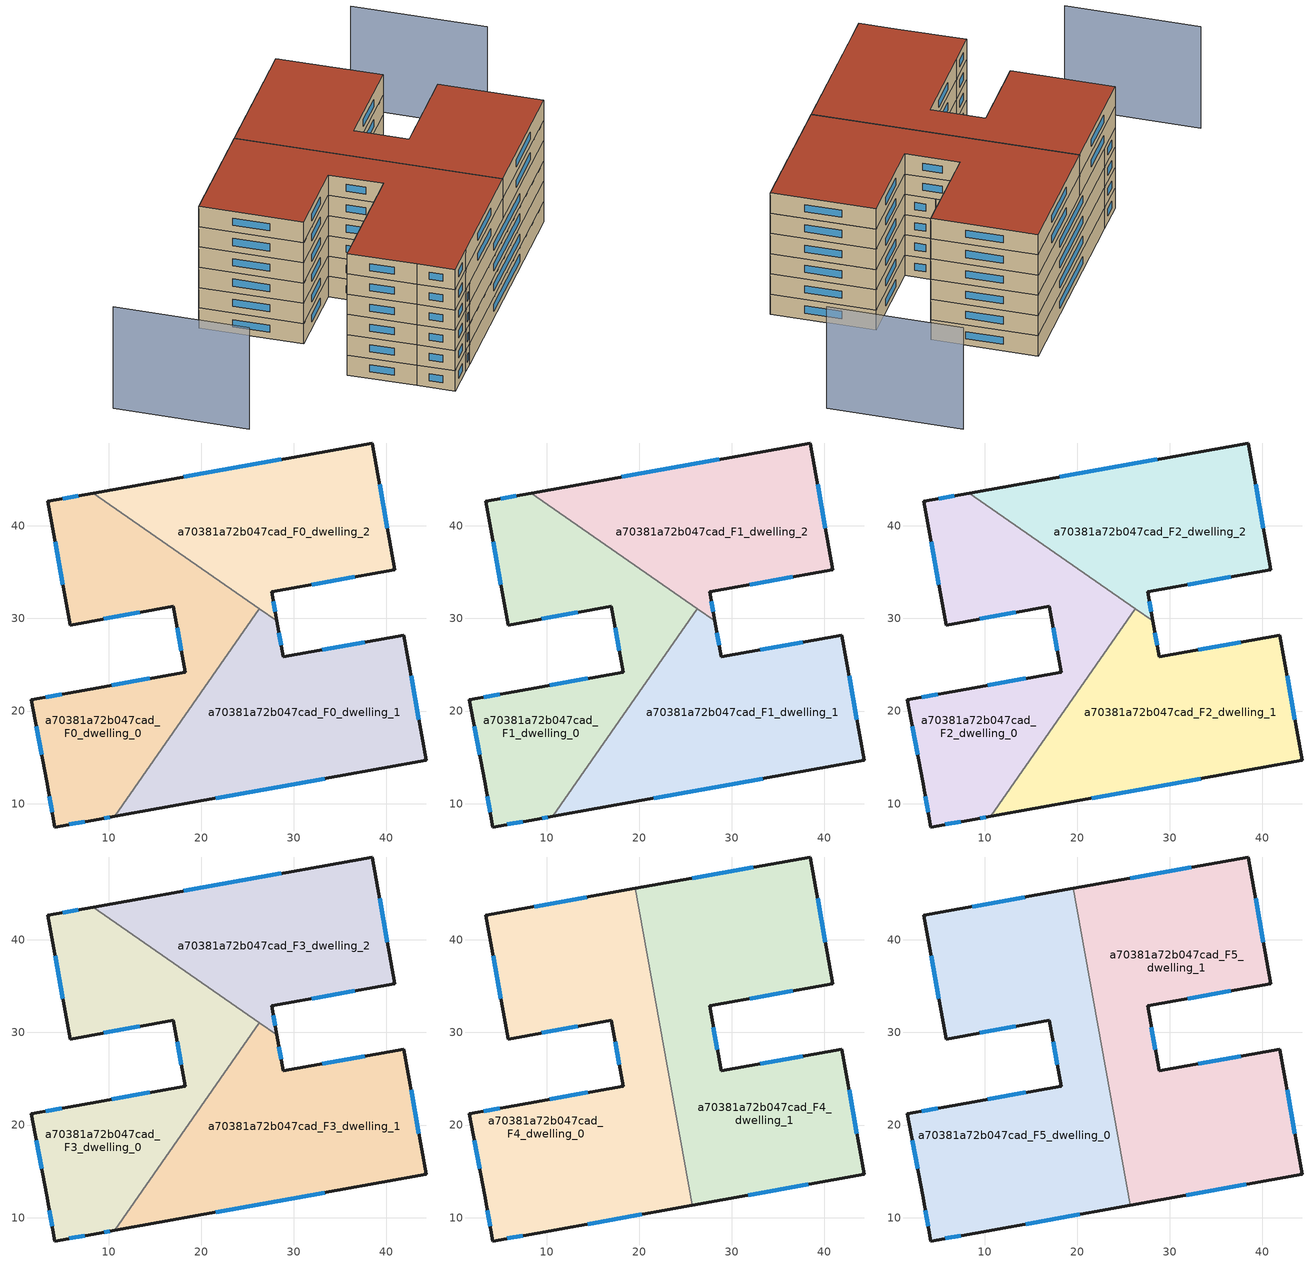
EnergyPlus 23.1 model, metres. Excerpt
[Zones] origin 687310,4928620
a70381a72b047cad_F0_dwelling_0
 floor ground (EU_floor_Construction): 26.26,31.06 10.65,8.61 8.97,8.31 4.19,7.47 3.32,12.41 1.64,21.23 6.49,22.09 18.28,24.21 17.01,31.3 5.83,29.29 3.43,42.66 8.31,43.54 z0
 wall outside (EU_wall_Construction): 8.31,43.54 3.43,42.66 5.83,29.29 17.01,31.3 18.28,24.21 6.49,22.09 1.64,21.23 3.32,12.41 4.19,7.47 8.97,8.31 10.65,8.61 z0:3
 wall to a70381a72b047cad_F0_dwelling_2 (EU_wall_Construction): 26.26,31.07 8.31,43.54 z0:3
 wall to a70381a72b047cad_F0_dwelling_1 (EU_wall_Construction): 10.65,8.61 26.26,31.07 z0:3
 window (EU_Window_Construction): 4.91,21.81 3.22,21.51 / 14.45,23.52 10.32,22.78 / 17.42,29 17.87,26.52 / 9.47,29.94 13.37,30.65 / 4.21,38.31 5.05,33.64 / 6.73,43.25 5.02,42.95 / 9.52,8.41 10.1,8.52 / 5.74,7.75 7.41,8.04 / 3.6,10.81 3.91,9.08 / 2.19,18.36 2.77,15.28 z0.98:2.02
a70381a72b047cad_F0_dwelling_1
 floor ground (EU_floor_Construction): 41.89,28.18 44.32,14.67 10.65,8.61 26.26,31.06 28.17,29.73 28.87,25.84 z0
 wall outside (EU_wall_Construction): 10.65,8.61 44.32,14.67 41.89,28.18 28.87,25.84 28.17,29.73 z0:3
 wall to a70381a72b047cad_F0_dwelling_2 (EU_wall_Construction): 28.17,29.73 26.26,31.06 z0:3
 window (EU_Window_Construction): 37.65,27.42 33.1,26.6 / 43.53,19.06 42.68,23.79 / 21.6,10.58 33.37,12.7 / 28.64,27.11 28.4,28.47 z0.98:2.02
a70381a72b047cad_F0_dwelling_2
 floor ground (EU_floor_Construction): 38.47,48.96 40.93,35.27 27.61,32.87 28.17,29.73 8.31,43.54 z0
 wall outside (EU_wall_Construction): 28.17,29.73 27.61,32.87 40.93,35.27 38.47,48.96 8.31,43.54 z0:3
 window (EU_Window_Construction): 28.66,47.2 18.12,45.3 / 40.13,39.72 39.27,44.51 / 31.94,33.65 36.6,34.49 / 27.99,30.75 27.79,31.85 z0.98:2.02
a70381a72b047cad_F1_dwelling_0
 floor to a70381a72b047cad_F0_dwelling_0 (EU_floor_Construction): 26.26,31.06 10.65,8.61 8.97,8.31 4.19,7.47 3.32,12.41 1.64,21.23 6.49,22.09 18.28,24.21 17.01,31.3 5.83,29.29 3.43,42.66 8.31,43.54 z3
 wall outside (EU_wall_Construction): 8.31,43.54 3.43,42.66 5.83,29.29 17.01,31.3 18.28,24.21 6.49,22.09 1.64,21.23 3.32,12.41 4.19,7.47 8.97,8.31 10.65,8.61 z3:6
 wall to a70381a72b047cad_F1_dwelling_2 (EU_wall_Construction): 26.26,31.07 8.31,43.54 z3:6
 wall to a70381a72b047cad_F1_dwelling_1 (EU_wall_Construction): 10.65,8.61 26.26,31.07 z3:6
 window (EU_Window_Construction): 4.91,21.81 3.22,21.51 / 14.45,23.52 10.32,22.78 / 17.42,29 17.87,26.52 / 9.47,29.94 13.37,30.65 / 4.21,38.31 5.05,33.64 / 6.73,43.25 5.02,42.95 / 9.52,8.41 10.1,8.52 / 5.74,7.75 7.41,8.04 / 3.6,10.81 3.91,9.08 / 2.19,18.36 2.77,15.28 z3.98:5.02
a70381a72b047cad_F1_dwelling_1
 floor to a70381a72b047cad_F0_dwelling_1 (EU_floor_Construction): 41.89,28.18 44.32,14.67 10.65,8.61 26.26,31.06 28.17,29.73 28.87,25.84 z3
 wall outside (EU_wall_Construction): 10.65,8.61 44.32,14.67 41.89,28.18 28.87,25.84 28.17,29.73 z3:6
 wall to a70381a72b047cad_F1_dwelling_2 (EU_wall_Construction): 28.17,29.73 26.26,31.06 z3:6
 window (EU_Window_Construction): 37.65,27.42 33.1,26.6 / 43.53,19.06 42.68,23.79 / 21.6,10.58 33.37,12.7 / 28.64,27.11 28.4,28.47 z3.98:5.02
a70381a72b047cad_F1_dwelling_2
 floor to a70381a72b047cad_F0_dwelling_2 (EU_floor_Construction): 38.47,48.96 40.93,35.27 27.61,32.87 28.17,29.73 8.31,43.54 z3
 wall outside (EU_wall_Construction): 28.17,29.73 27.61,32.87 40.93,35.27 38.47,48.96 8.31,43.54 z3:6
 window (EU_Window_Construction): 28.66,47.2 18.12,45.3 / 40.13,39.72 39.27,44.51 / 31.94,33.65 36.6,34.49 / 27.99,30.75 27.79,31.85 z3.98:5.02
a70381a72b047cad_F2_dwelling_0
 floor to a70381a72b047cad_F1_dwelling_0 (EU_floor_Construction): 26.26,31.06 10.65,8.61 8.97,8.31 4.19,7.47 3.32,12.41 1.64,21.23 6.49,22.09 18.28,24.21 17.01,31.3 5.83,29.29 3.43,42.66 8.31,43.54 z6
 wall outside (EU_wall_Construction): 8.31,43.54 3.43,42.66 5.83,29.29 17.01,31.3 18.28,24.21 6.49,22.09 1.64,21.23 3.32,12.41 4.19,7.47 8.97,8.31 10.65,8.61 z6:9
 wall to a70381a72b047cad_F2_dwelling_2 (EU_wall_Construction): 26.26,31.07 8.31,43.54 z6:9
 wall to a70381a72b047cad_F2_dwelling_1 (EU_wall_Construction): 10.65,8.61 26.26,31.07 z6:9
 window (EU_Window_Construction): 4.91,21.81 3.22,21.51 / 14.45,23.52 10.32,22.78 / 17.42,29 17.87,26.52 / 9.47,29.94 13.37,30.65 / 4.21,38.31 5.05,33.64 / 6.73,43.25 5.02,42.95 / 9.52,8.41 10.1,8.52 / 5.74,7.75 7.41,8.04 / 3.6,10.81 3.91,9.08 / 2.19,18.36 2.77,15.28 z6.98:8.02
a70381a72b047cad_F2_dwelling_1
 floor to a70381a72b047cad_F1_dwelling_1 (EU_floor_Construction): 41.89,28.18 44.32,14.67 10.65,8.61 26.26,31.06 28.17,29.73 28.87,25.84 z6
 wall outside (EU_wall_Construction): 10.65,8.61 44.32,14.67 41.89,28.18 28.87,25.84 28.17,29.73 z6:9
 wall to a70381a72b047cad_F2_dwelling_2 (EU_wall_Construction): 28.17,29.73 26.26,31.06 z6:9
 window (EU_Window_Construction): 37.65,27.42 33.1,26.6 / 43.53,19.06 42.68,23.79 / 21.6,10.58 33.37,12.7 / 28.64,27.11 28.4,28.47 z6.98:8.02
a70381a72b047cad_F2_dwelling_2
 floor to a70381a72b047cad_F1_dwelling_2 (EU_floor_Construction): 38.47,48.96 40.93,35.27 27.61,32.87 28.17,29.73 8.31,43.54 z6
 wall outside (EU_wall_Construction): 28.17,29.73 27.61,32.87 40.93,35.27 38.47,48.96 8.31,43.54 z6:9
 window (EU_Window_Construction): 28.66,47.2 18.12,45.3 / 40.13,39.72 39.27,44.51 / 31.94,33.65 36.6,34.49 / 27.99,30.75 27.79,31.85 z6.98:8.02
a70381a72b047cad_F3_dwelling_0
 floor to a70381a72b047cad_F2_dwelling_0 (EU_floor_Construction): 26.26,31.06 10.65,8.61 8.97,8.31 4.19,7.47 3.32,12.41 1.64,21.23 6.49,22.09 18.28,24.21 17.01,31.3 5.83,29.29 3.43,42.66 8.31,43.54 z9
 wall outside (EU_wall_Construction): 8.31,43.54 3.43,42.66 5.83,29.29 17.01,31.3 18.28,24.21 6.49,22.09 1.64,21.23 3.32,12.41 4.19,7.47 8.97,8.31 10.65,8.61 z9:12
 wall to a70381a72b047cad_F3_dwelling_2 (EU_wall_Construction): 26.26,31.07 8.31,43.54 z9:12
 wall to a70381a72b047cad_F3_dwelling_1 (EU_wall_Construction): 10.65,8.61 26.26,31.07 z9:12
 window (EU_Window_Construction): 4.91,21.81 3.22,21.51 / 14.45,23.52 10.32,22.78 / 17.42,29 17.87,26.52 / 9.47,29.94 13.37,30.65 / 4.21,38.31 5.05,33.64 / 6.73,43.25 5.02,42.95 / 9.52,8.41 10.1,8.52 / 5.74,7.75 7.41,8.04 / 3.6,10.81 3.91,9.08 / 2.19,18.36 2.77,15.28 z9.98:11.02
a70381a72b047cad_F3_dwelling_1
 floor to a70381a72b047cad_F2_dwelling_1 (EU_floor_Construction): 41.89,28.18 44.32,14.67 10.65,8.61 26.26,31.06 28.17,29.73 28.87,25.84 z9
 wall outside (EU_wall_Construction): 10.65,8.61 44.32,14.67 41.89,28.18 28.87,25.84 28.17,29.73 z9:12
 wall to a70381a72b047cad_F3_dwelling_2 (EU_wall_Construction): 28.17,29.73 26.26,31.06 z9:12
 window (EU_Window_Construction): 37.65,27.42 33.1,26.6 / 43.53,19.06 42.68,23.79 / 21.6,10.58 33.37,12.7 / 28.64,27.11 28.4,28.47 z9.98:11.02
a70381a72b047cad_F3_dwelling_2
 floor to a70381a72b047cad_F2_dwelling_2 (EU_floor_Construction): 38.47,48.96 40.93,35.27 27.61,32.87 28.17,29.73 8.31,43.54 z9
 wall outside (EU_wall_Construction): 28.17,29.73 27.61,32.87 40.93,35.27 38.47,48.96 8.31,43.54 z9:12
 window (EU_Window_Construction): 28.66,47.2 18.12,45.3 / 40.13,39.72 39.27,44.51 / 31.94,33.65 36.6,34.49 / 27.99,30.75 27.79,31.85 z9.98:11.02
a70381a72b047cad_F4_dwelling_0
 floor to a70381a72b047cad_F3_dwelling_0 (EU_floor_Construction): 22.02,32.04 23.03,26.42 11.5,9.84 8.98,8.32 4.19,7.47 3.32,12.41 1.64,21.23 6.49,22.09 18.28,24.21 17.01,31.3 z12; 11.5,9.84 10.65,8.61 10.63,8.61 8.98,8.32 z12; 21.62,34.29 22.02,32.04 17.01,31.3 5.83,29.29 3.43,42.66 8.31,43.54 z12; 8.98,8.32 8.97,8.31 4.19,7.47 z12
 floor to a70381a72b047cad_F3_dwelling_1 (EU_floor_Construction): 24.59,17.74 25.74,11.33 10.65,8.61 11.5,9.84 z12; 23.03,26.42 24.59,17.74 11.5,9.84 z12
 floor to a70381a72b047cad_F3_dwelling_2 (EU_floor_Construction): 19.59,45.57 21.62,34.29 8.31,43.54 z12
 wall outside (EU_wall_Construction): 19.59,45.57 3.43,42.66 5.83,29.29 17.01,31.3 18.28,24.21 6.49,22.09 1.64,21.23 3.32,12.41 4.19,7.47 8.97,8.31 25.74,11.33 z12:15
 wall to a70381a72b047cad_F4_dwelling_1 (EU_wall_Construction): 25.74,11.33 19.59,45.57 z12:15
 window (EU_Window_Construction): 2.19,18.36 2.77,15.28 / 4.91,21.81 3.22,21.51 / 14.45,23.52 10.32,22.78 / 17.42,29 17.87,26.52 / 9.47,29.94 13.37,30.65 / 4.21,38.31 5.05,33.64 / 14.33,44.62 8.69,43.61 / 14.42,9.29 20.29,10.35 / 5.74,7.75 7.41,8.04 / 3.6,10.81 3.91,9.08 z12.98:14.02
a70381a72b047cad_F4_dwelling_1
 floor to a70381a72b047cad_F3_dwelling_0 (EU_floor_Construction): 26.26,31.06 23.03,26.42 21.62,34.29 z12
 floor to a70381a72b047cad_F3_dwelling_2 (EU_floor_Construction): 38.47,48.96 40.93,35.27 27.61,32.87 26.26,31.07 21.62,34.29 19.59,45.57 z12; 27.61,32.87 28.17,29.73 26.26,31.07 z12
 floor to a70381a72b047cad_F3_dwelling_1 (EU_floor_Construction): 41.89,28.18 44.32,14.67 25.74,11.33 23.03,26.42 26.26,31.06 28.87,25.84 z12; 28.17,29.73 28.87,25.84 26.26,31.06 z12
 wall outside (EU_wall_Construction): 25.74,11.33 44.32,14.67 41.89,28.18 28.87,25.84 27.61,32.87 40.93,35.27 38.47,48.96 19.59,45.57 z12:15
 window (EU_Window_Construction): 43.53,19.06 42.68,23.79 / 31.78,12.42 38.28,13.58 / 32.33,47.86 25.73,46.67 / 40.13,39.72 39.27,44.51 / 31.94,33.65 36.6,34.49 / 28.46,28.13 28.02,30.58 / 37.65,27.42 33.1,26.6 z12.98:14.02
a70381a72b047cad_F5_dwelling_0
 floor to a70381a72b047cad_F4_dwelling_0 (EU_floor_Construction): 19.59,45.57 25.74,11.33 8.97,8.31 4.19,7.47 3.32,12.41 1.64,21.23 6.49,22.09 18.28,24.21 17.01,31.3 5.83,29.29 3.43,42.66 z15
 wall outside (EU_wall_Construction): 19.59,45.57 3.43,42.66 5.83,29.29 17.01,31.3 18.28,24.21 6.49,22.09 1.64,21.23 3.32,12.41 4.19,7.47 8.97,8.31 25.74,11.33 z15:18
 wall to a70381a72b047cad_F5_dwelling_1 (EU_wall_Construction): 25.74,11.33 19.59,45.57 z15:18
 window (EU_Window_Construction): 2.19,18.36 2.77,15.28 / 4.91,21.81 3.22,21.51 / 14.45,23.52 10.32,22.78 / 17.42,29 17.87,26.52 / 9.47,29.94 13.37,30.65 / 4.21,38.31 5.05,33.64 / 14.33,44.62 8.69,43.61 / 14.42,9.29 20.29,10.35 / 5.74,7.75 7.41,8.04 / 3.6,10.81 3.91,9.08 z15.98:17.02
 roof outside (EU_roof_Construction): 25.74,11.33 19.59,45.57 3.43,42.66 5.83,29.29 17.01,31.3 18.28,24.21 6.49,22.09 1.64,21.23 3.32,12.41 4.19,7.47 8.97,8.31 z18
a70381a72b047cad_F5_dwelling_1
 floor to a70381a72b047cad_F4_dwelling_1 (EU_floor_Construction): 38.47,48.96 40.93,35.27 27.61,32.87 28.87,25.84 41.89,28.18 44.32,14.67 25.74,11.33 19.59,45.57 z15
 wall outside (EU_wall_Construction): 25.74,11.33 44.32,14.67 41.89,28.18 28.87,25.84 27.61,32.87 40.93,35.27 38.47,48.96 19.59,45.57 z15:18
 window (EU_Window_Construction): 43.53,19.06 42.68,23.79 / 31.78,12.42 38.28,13.58 / 32.33,47.86 25.73,46.67 / 40.13,39.72 39.27,44.51 / 31.94,33.65 36.6,34.49 / 28.46,28.13 28.02,30.58 / 37.65,27.42 33.1,26.6 z15.98:17.02
 roof outside (EU_roof_Construction): 44.32,14.67 41.89,28.18 28.87,25.84 27.61,32.87 40.93,35.27 38.47,48.96 19.59,45.57 25.74,11.33 z18
shading: -17.94,44.14 -14.9,26.82 / 60.83,30.5 57.74,47.92 z0:15
[Building]
EU S2 Campaign: North Axis=0; Terrain=City; Solar Distribution=FullExterior
[Site:Location]
Bologna: Latitude=44.5; Longitude=11.25; Time Zone=1; Elevation=37
[SizingPeriod:WeatherFileDays]
AnnualSizingPeriod: Begin Month=1; Begin Day of Month=1; End Month=12; End Day of Month=31; Day of Week for Start Day=Monday; Use Weather File Daylight Saving Period=No; Use Weather File Rain and Snow Indicators=No
[MATERIAL]
EU_InternalMass_Material: Roughness=MediumRough; Thickness=0.1; Conductivity=1; Density=1800; Specific Heat=900; Thermal Absorptance=0.9; Solar Absorptance=0.7; Visible Absorptance=0.7
[MATERIAL:NOMASS] Roughness=MediumRough; Thermal Absorptance=0.9; Solar Absorptance=0.7; Visible Absorptance=0.7
Name | Thermal Resistance
EU_wall_NoMass | 0.905828
EU_roof_NoMass | 0.37593
EU_floor_NoMass | 0.67114
[WINDOWMATERIAL:SIMPLEGLAZINGSYSTEM]
EU_Window_SimpleGlazing: UFactor=4.52486; Solar Heat Gain Coefficient=0.85; Visible Transmittance=0.85
[CONSTRUCTION]
EU_wall_Construction: EU_wall_NoMass
EU_roof_Construction: EU_roof_NoMass
EU_floor_Construction: EU_floor_NoMass
EU_InternalMass_Construction: EU_InternalMass_Material
EU_Window_Construction: EU_Window_SimpleGlazing
[ZONE] Type=1; Multiplier=1; Ceiling Height=autocalculate; Floor Area=autocalculate; Part of Total Floor Area=Yes
Name | Volume
a70381a72b047cad_F0_dwelling_0; a70381a72b047cad_F1_dwelling_0; a70381a72b047cad_F2_dwelling_0; a70381a72b047cad_F3_dwelling_0 | 1197.07
a70381a72b047cad_F4_dwelling_0 | 1698.8
a70381a72b047cad_F5_dwelling_0 | 1698.82
a70381a72b047cad_F0_dwelling_1; a70381a72b047cad_F1_dwelling_1; a70381a72b047cad_F2_dwelling_1; a70381a72b047cad_F3_dwelling_1 | 1196.97
a70381a72b047cad_F4_dwelling_1 | 1698.76
a70381a72b047cad_F5_dwelling_1 | 1698.78
a70381a72b047cad_F0_dwelling_2; a70381a72b047cad_F1_dwelling_2; a70381a72b047cad_F2_dwelling_2; a70381a72b047cad_F3_dwelling_2 | 1003.57
[INTERNALMASS] Construction=EU_InternalMass_Construction
Name | Zone or ZoneList | Surface Area
a70381a72b047cad_F0_dwelling_0_EU_InternalMass | a70381a72b047cad_F0_dwelling_0 | 399.024
a70381a72b047cad_F0_dwelling_1_EU_InternalMass | a70381a72b047cad_F0_dwelling_1 | 398.984
a70381a72b047cad_F0_dwelling_2_EU_InternalMass | a70381a72b047cad_F0_dwelling_2 | 334.523
a70381a72b047cad_F1_dwelling_0_EU_InternalMass | a70381a72b047cad_F1_dwelling_0 | 399.024
a70381a72b047cad_F1_dwelling_1_EU_InternalMass | a70381a72b047cad_F1_dwelling_1 | 398.984
a70381a72b047cad_F1_dwelling_2_EU_InternalMass | a70381a72b047cad_F1_dwelling_2 | 334.523
a70381a72b047cad_F2_dwelling_0_EU_InternalMass | a70381a72b047cad_F2_dwelling_0 | 399.024
a70381a72b047cad_F2_dwelling_1_EU_InternalMass | a70381a72b047cad_F2_dwelling_1 | 398.984
a70381a72b047cad_F2_dwelling_2_EU_InternalMass | a70381a72b047cad_F2_dwelling_2 | 334.523
a70381a72b047cad_F3_dwelling_0_EU_InternalMass | a70381a72b047cad_F3_dwelling_0 | 399.024
a70381a72b047cad_F3_dwelling_1_EU_InternalMass | a70381a72b047cad_F3_dwelling_1 | 398.984
a70381a72b047cad_F3_dwelling_2_EU_InternalMass | a70381a72b047cad_F3_dwelling_2 | 334.523
a70381a72b047cad_F4_dwelling_0_EU_InternalMass | a70381a72b047cad_F4_dwelling_0 | 566.274
a70381a72b047cad_F4_dwelling_1_EU_InternalMass | a70381a72b047cad_F4_dwelling_1 | 566.259
a70381a72b047cad_F5_dwelling_0_EU_InternalMass | a70381a72b047cad_F5_dwelling_0 | 566.274
a70381a72b047cad_F5_dwelling_1_EU_InternalMass | a70381a72b047cad_F5_dwelling_1 | 566.259
[OTHEREQUIPMENT] Fuel Type=Electricity; Design Level Calculation Method=Watts/Area; Power per Zone Floor Area=1; Fraction Latent=0; Fraction Radiant=0; Fraction Lost=0; Carbon Dioxide Generation Rate=0; EndUse Subcategory=EU_Step8_InternalGains
Name | Zone or ZoneList or Space or SpaceList | Schedule
EU_Step8_InternalGain_a70381a72b047cad_F0_dwelling_0_f000 | a70381a72b047cad_F0_dwelling_0 | EU_Step8_GainSchedule_a70381a72b047cad_F0_dwelling_0_f000
EU_Step8_InternalGain_a70381a72b047cad_F0_dwelling_1_f000 | a70381a72b047cad_F0_dwelling_1 | EU_Step8_GainSchedule_a70381a72b047cad_F0_dwelling_1_f000
EU_Step8_InternalGain_a70381a72b047cad_F0_dwelling_2_f000 | a70381a72b047cad_F0_dwelling_2 | EU_Step8_GainSchedule_a70381a72b047cad_F0_dwelling_2_f000
EU_Step8_InternalGain_a70381a72b047cad_F1_dwelling_0_f000 | a70381a72b047cad_F1_dwelling_0 | EU_Step8_GainSchedule_a70381a72b047cad_F1_dwelling_0_f000
EU_Step8_InternalGain_a70381a72b047cad_F1_dwelling_1_f000 | a70381a72b047cad_F1_dwelling_1 | EU_Step8_GainSchedule_a70381a72b047cad_F1_dwelling_1_f000
EU_Step8_InternalGain_a70381a72b047cad_F1_dwelling_2_f000 | a70381a72b047cad_F1_dwelling_2 | EU_Step8_GainSchedule_a70381a72b047cad_F1_dwelling_2_f000
EU_Step8_InternalGain_a70381a72b047cad_F2_dwelling_0_f000 | a70381a72b047cad_F2_dwelling_0 | EU_Step8_GainSchedule_a70381a72b047cad_F2_dwelling_0_f000
EU_Step8_InternalGain_a70381a72b047cad_F2_dwelling_1_f000 | a70381a72b047cad_F2_dwelling_1 | EU_Step8_GainSchedule_a70381a72b047cad_F2_dwelling_1_f000
EU_Step8_InternalGain_a70381a72b047cad_F2_dwelling_2_f000 | a70381a72b047cad_F2_dwelling_2 | EU_Step8_GainSchedule_a70381a72b047cad_F2_dwelling_2_f000
EU_Step8_InternalGain_a70381a72b047cad_F3_dwelling_0_f000 | a70381a72b047cad_F3_dwelling_0 | EU_Step8_GainSchedule_a70381a72b047cad_F3_dwelling_0_f000
EU_Step8_InternalGain_a70381a72b047cad_F3_dwelling_1_f000 | a70381a72b047cad_F3_dwelling_1 | EU_Step8_GainSchedule_a70381a72b047cad_F3_dwelling_1_f000
EU_Step8_InternalGain_a70381a72b047cad_F3_dwelling_2_f000 | a70381a72b047cad_F3_dwelling_2 | EU_Step8_GainSchedule_a70381a72b047cad_F3_dwelling_2_f000
EU_Step8_InternalGain_a70381a72b047cad_F4_dwelling_0_f000 | a70381a72b047cad_F4_dwelling_0 | EU_Step8_GainSchedule_a70381a72b047cad_F4_dwelling_0_f000
EU_Step8_InternalGain_a70381a72b047cad_F4_dwelling_1_f000 | a70381a72b047cad_F4_dwelling_1 | EU_Step8_GainSchedule_a70381a72b047cad_F4_dwelling_1_f000
EU_Step8_InternalGain_a70381a72b047cad_F5_dwelling_0_f000 | a70381a72b047cad_F5_dwelling_0 | EU_Step8_GainSchedule_a70381a72b047cad_F5_dwelling_0_f000
EU_Step8_InternalGain_a70381a72b047cad_F5_dwelling_1_f000 | a70381a72b047cad_F5_dwelling_1 | EU_Step8_GainSchedule_a70381a72b047cad_F5_dwelling_1_f000
[ZONEVENTILATION:DESIGNFLOWRATE] Schedule=EU_AlwaysOn; Design Flow Rate Calculation Method=AirChanges/Hour; Air Changes per Hour=0.73129; Ventilation Type=Natural; Fan Pressure Rise=0; Fan Total Efficiency=1; Constant Term Coefficient=1; Temperature Term Coefficient=0; Velocity Term Coefficient=0; Velocity Squared Term Coefficient=0; Minimum Indoor Temperature=-100; Maximum Indoor Temperature=100; Delta Temperature=-100; Minimum Outdoor Temperature=-100; Maximum Outdoor Temperature=100; Maximum Wind Speed=40
Name | Zone or ZoneList or Space or SpaceList
EU_ConstantAir_a70381a72b047cad_F0_dwelling_0 | a70381a72b047cad_F0_dwelling_0
EU_ConstantAir_a70381a72b047cad_F0_dwelling_1 | a70381a72b047cad_F0_dwelling_1
EU_ConstantAir_a70381a72b047cad_F0_dwelling_2 | a70381a72b047cad_F0_dwelling_2
EU_ConstantAir_a70381a72b047cad_F1_dwelling_0 | a70381a72b047cad_F1_dwelling_0
EU_ConstantAir_a70381a72b047cad_F1_dwelling_1 | a70381a72b047cad_F1_dwelling_1
EU_ConstantAir_a70381a72b047cad_F1_dwelling_2 | a70381a72b047cad_F1_dwelling_2
EU_ConstantAir_a70381a72b047cad_F2_dwelling_0 | a70381a72b047cad_F2_dwelling_0
EU_ConstantAir_a70381a72b047cad_F2_dwelling_1 | a70381a72b047cad_F2_dwelling_1
EU_ConstantAir_a70381a72b047cad_F2_dwelling_2 | a70381a72b047cad_F2_dwelling_2
EU_ConstantAir_a70381a72b047cad_F3_dwelling_0 | a70381a72b047cad_F3_dwelling_0
EU_ConstantAir_a70381a72b047cad_F3_dwelling_1 | a70381a72b047cad_F3_dwelling_1
EU_ConstantAir_a70381a72b047cad_F3_dwelling_2 | a70381a72b047cad_F3_dwelling_2
EU_ConstantAir_a70381a72b047cad_F4_dwelling_0 | a70381a72b047cad_F4_dwelling_0
EU_ConstantAir_a70381a72b047cad_F4_dwelling_1 | a70381a72b047cad_F4_dwelling_1
EU_ConstantAir_a70381a72b047cad_F5_dwelling_0 | a70381a72b047cad_F5_dwelling_0
EU_ConstantAir_a70381a72b047cad_F5_dwelling_1 | a70381a72b047cad_F5_dwelling_1
[HVACTEMPLATE:THERMOSTAT] Constant Heating Setpoint=20; Constant Cooling Setpoint=50
EU_HeatOnly_a70381a72b047cad_F0_dwelling_0; EU_HeatOnly_a70381a72b047cad_F0_dwelling_1; EU_HeatOnly_a70381a72b047cad_F0_dwelling_2; EU_HeatOnly_a70381a72b047cad_F1_dwelling_0; EU_HeatOnly_a70381a72b047cad_F1_dwelling_1; EU_HeatOnly_a70381a72b047cad_F1_dwelling_2; EU_HeatOnly_a70381a72b047cad_F2_dwelling_0; EU_HeatOnly_a70381a72b047cad_F2_dwelling_1; EU_HeatOnly_a70381a72b047cad_F2_dwelling_2; EU_HeatOnly_a70381a72b047cad_F3_dwelling_0; EU_HeatOnly_a70381a72b047cad_F3_dwelling_1; EU_HeatOnly_a70381a72b047cad_F3_dwelling_2; EU_HeatOnly_a70381a72b047cad_F4_dwelling_0; EU_HeatOnly_a70381a72b047cad_F4_dwelling_1; EU_HeatOnly_a70381a72b047cad_F5_dwelling_0; EU_HeatOnly_a70381a72b047cad_F5_dwelling_1
[HVACTEMPLATE:ZONE:IDEALLOADSAIRSYSTEM] System Availability Schedule=EU_AlwaysOn; Maximum Heating Supply Air Temperature=50; Minimum Cooling Supply Air Temperature=13; Maximum Heating Supply Air Humidity Ratio=0.0156; Minimum Cooling Supply Air Humidity Ratio=0.0077; Heating Limit=NoLimit; Cooling Limit=NoLimit; Heating Availability Schedule=EU_AlwaysOn; Cooling Availability Schedule=EU_CoolingOff; Dehumidification Control Type=ConstantSensibleHeatRatio; Cooling Sensible Heat Ratio=0.7; Dehumidification Setpoint=60; Humidification Control Type=None; Humidification Setpoint=30; Outdoor Air Method=None; Outdoor Air Flow Rate per Person=0.00944; Outdoor Air Flow Rate per Zone Floor Area=0; Outdoor Air Flow Rate per Zone=0; Demand Controlled Ventilation Type=None; Outdoor Air Economizer Type=NoEconomizer; Heat Recovery Type=None; Sensible Heat Recovery Effectiveness=0.7; Latent Heat Recovery Effectiveness=0.65
Name | Template Thermostat
a70381a72b047cad_F0_dwelling_0 | EU_HeatOnly_a70381a72b047cad_F0_dwelling_0
a70381a72b047cad_F0_dwelling_1 | EU_HeatOnly_a70381a72b047cad_F0_dwelling_1
a70381a72b047cad_F0_dwelling_2 | EU_HeatOnly_a70381a72b047cad_F0_dwelling_2
a70381a72b047cad_F1_dwelling_0 | EU_HeatOnly_a70381a72b047cad_F1_dwelling_0
a70381a72b047cad_F1_dwelling_1 | EU_HeatOnly_a70381a72b047cad_F1_dwelling_1
a70381a72b047cad_F1_dwelling_2 | EU_HeatOnly_a70381a72b047cad_F1_dwelling_2
a70381a72b047cad_F2_dwelling_0 | EU_HeatOnly_a70381a72b047cad_F2_dwelling_0
a70381a72b047cad_F2_dwelling_1 | EU_HeatOnly_a70381a72b047cad_F2_dwelling_1
a70381a72b047cad_F2_dwelling_2 | EU_HeatOnly_a70381a72b047cad_F2_dwelling_2
a70381a72b047cad_F3_dwelling_0 | EU_HeatOnly_a70381a72b047cad_F3_dwelling_0
a70381a72b047cad_F3_dwelling_1 | EU_HeatOnly_a70381a72b047cad_F3_dwelling_1
a70381a72b047cad_F3_dwelling_2 | EU_HeatOnly_a70381a72b047cad_F3_dwelling_2
a70381a72b047cad_F4_dwelling_0 | EU_HeatOnly_a70381a72b047cad_F4_dwelling_0
a70381a72b047cad_F4_dwelling_1 | EU_HeatOnly_a70381a72b047cad_F4_dwelling_1
a70381a72b047cad_F5_dwelling_0 | EU_HeatOnly_a70381a72b047cad_F5_dwelling_0
a70381a72b047cad_F5_dwelling_1 | EU_HeatOnly_a70381a72b047cad_F5_dwelling_1
[SIZING:ZONE] Zone Cooling Design Supply Air Temperature Input Method=SupplyAirTemperature; Zone Cooling Design Supply Air Temperature=13; Zone Heating Design Supply Air Temperature Input Method=SupplyAirTemperature; Zone Heating Design Supply Air Temperature=50; Zone Cooling Design Supply Air Humidity Ratio=0.008; Zone Heating Design Supply Air Humidity Ratio=0.008; Cooling Design Air Flow Method=DesignDay; Cooling Design Air Flow Rate=0; Cooling Minimum Air Flow per Zone Floor Area=0.000762; Cooling Minimum Air Flow=0; Cooling Minimum Air Flow Fraction=0.2; Heating Design Air Flow Method=DesignDay; Heating Design Air Flow Rate=0; Heating Maximum Air Flow per Zone Floor Area=0.002032; Heating Maximum Air Flow=0.141576; Heating Maximum Air Flow Fraction=0.3; Account for Dedicated Outdoor Air System=No; Dedicated Outdoor Air System Control Strategy=NeutralSupplyAir; Dedicated Outdoor Air Low Setpoint Temperature for Design=autosize; Dedicated Outdoor Air High Setpoint Temperature for Design=autosize; Zone Load Sizing Method=Sensible Load Only No Latent Load; Zone Latent Cooling Design Supply Air Humidity Ratio Input Method=HumidityRatioDifference; Zone Cooling Design Supply Air Humidity Ratio Difference=0.005; Zone Latent Heating Design Supply Air Humidity Ratio Input Method=HumidityRatioDifference; Zone Humidification Design Supply Air Humidity Ratio Difference=0.005
a70381a72b047cad_F0_dwelling_0; a70381a72b047cad_F0_dwelling_1; a70381a72b047cad_F0_dwelling_2; a70381a72b047cad_F1_dwelling_0; a70381a72b047cad_F1_dwelling_1; a70381a72b047cad_F1_dwelling_2; a70381a72b047cad_F2_dwelling_0; a70381a72b047cad_F2_dwelling_1; a70381a72b047cad_F2_dwelling_2; a70381a72b047cad_F3_dwelling_0; a70381a72b047cad_F3_dwelling_1; a70381a72b047cad_F3_dwelling_2; a70381a72b047cad_F4_dwelling_0; a70381a72b047cad_F4_dwelling_1; a70381a72b047cad_F5_dwelling_0; a70381a72b047cad_F5_dwelling_1
[SCHEDULE:CONSTANT]
Name | Hourly Value
EU_AlwaysOn | 1
EU_CoolingOff | 0
[SCHEDULE:FILE] Column Number=1; Rows to Skip at Top=0; Number of Hours of Data=8760; Column Separator=Comma; Interpolate to Timestep=No; Minutes per Item=60; Adjust Schedule for Daylight Savings=Yes
Name | File
EU_Step8_GainSchedule_a70381a72b047cad_F0_dwelling_0_f000 | ../../schedules/a70381a72b047cad/a70381a72b047cad_F0_dwelling_0_f000_gain.csv
EU_Step8_GainSchedule_a70381a72b047cad_F0_dwelling_1_f000 | ../../schedules/a70381a72b047cad/a70381a72b047cad_F0_dwelling_1_f000_gain.csv
EU_Step8_GainSchedule_a70381a72b047cad_F0_dwelling_2_f000 | ../../schedules/a70381a72b047cad/a70381a72b047cad_F0_dwelling_2_f000_gain.csv
EU_Step8_GainSchedule_a70381a72b047cad_F1_dwelling_0_f000 | ../../schedules/a70381a72b047cad/a70381a72b047cad_F1_dwelling_0_f000_gain.csv
EU_Step8_GainSchedule_a70381a72b047cad_F1_dwelling_1_f000 | ../../schedules/a70381a72b047cad/a70381a72b047cad_F1_dwelling_1_f000_gain.csv
EU_Step8_GainSchedule_a70381a72b047cad_F1_dwelling_2_f000 | ../../schedules/a70381a72b047cad/a70381a72b047cad_F1_dwelling_2_f000_gain.csv
EU_Step8_GainSchedule_a70381a72b047cad_F2_dwelling_0_f000 | ../../schedules/a70381a72b047cad/a70381a72b047cad_F2_dwelling_0_f000_gain.csv
EU_Step8_GainSchedule_a70381a72b047cad_F2_dwelling_1_f000 | ../../schedules/a70381a72b047cad/a70381a72b047cad_F2_dwelling_1_f000_gain.csv
EU_Step8_GainSchedule_a70381a72b047cad_F2_dwelling_2_f000 | ../../schedules/a70381a72b047cad/a70381a72b047cad_F2_dwelling_2_f000_gain.csv
EU_Step8_GainSchedule_a70381a72b047cad_F3_dwelling_0_f000 | ../../schedules/a70381a72b047cad/a70381a72b047cad_F3_dwelling_0_f000_gain.csv
EU_Step8_GainSchedule_a70381a72b047cad_F3_dwelling_1_f000 | ../../schedules/a70381a72b047cad/a70381a72b047cad_F3_dwelling_1_f000_gain.csv
EU_Step8_GainSchedule_a70381a72b047cad_F3_dwelling_2_f000 | ../../schedules/a70381a72b047cad/a70381a72b047cad_F3_dwelling_2_f000_gain.csv
EU_Step8_GainSchedule_a70381a72b047cad_F4_dwelling_0_f000 | ../../schedules/a70381a72b047cad/a70381a72b047cad_F4_dwelling_0_f000_gain.csv
EU_Step8_GainSchedule_a70381a72b047cad_F4_dwelling_1_f000 | ../../schedules/a70381a72b047cad/a70381a72b047cad_F4_dwelling_1_f000_gain.csv
EU_Step8_GainSchedule_a70381a72b047cad_F5_dwelling_0_f000 | ../../schedules/a70381a72b047cad/a70381a72b047cad_F5_dwelling_0_f000_gain.csv
EU_Step8_GainSchedule_a70381a72b047cad_F5_dwelling_1_f000 | ../../schedules/a70381a72b047cad/a70381a72b047cad_F5_dwelling_1_f000_gain.csv
